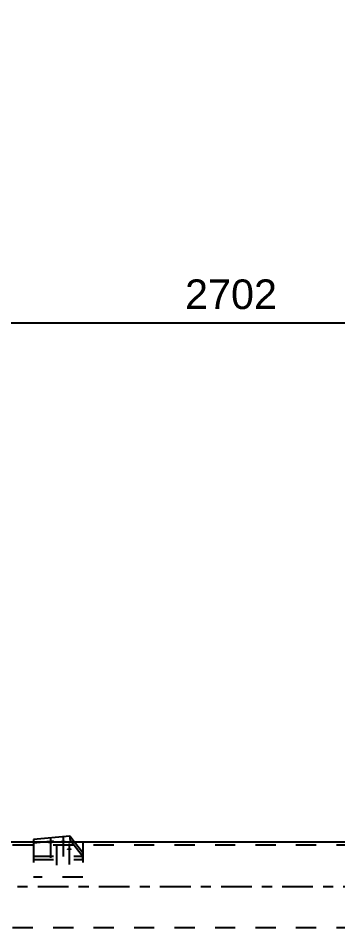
# Model space of a CAD drawing. Header units: millimetres. Extents: x -82 to 1107, y -546 to 295.
# Drawn here: x 472.7 to 503.7, y -4 to 84.1 of the extents above; entities that cross this region are included whole.
import ezdxf

# ---------------------------------------------------------------- set-up
doc = ezdxf.new("R2010")
doc.units = ezdxf.units.MM
doc.linetypes.add('DXK_LINE_DOT2', pattern=[3.9198, 1.9599, -1.9599])
doc.linetypes.add('DXK_LINE_DOT3', pattern=[5.9187, 2.979, -0.9799, 0.9799, -0.9799])
doc.styles.add('Arial', font='ARIAL.TTF', dxfattribs={"height": 0.2})

# ---------------------------------------------------------------- blocks, each defined once
blk = doc.blocks.new('Part-761553693-1690 - 1360')
at = {"color": 2, "linetype": 'Continuous'}
for p, q in [((477.722, 4.883), (474.193, 4.562)), ((474.193, 4.562), (474.193, 4.342)), ((478.142, 4.342), (477.722, 4.883))]:
    blk.add_line(p, q, dxfattribs=at)
at = {"color": 7, "linetype": 'DXK_LINE_DOT2'}
for p, q in [((474.193, 4.24), (477.722, 4.561)), ((477.722, 4.883), (477.722, 4.561)), ((477.722, 4.561), (478.969, 2.955)), ((474.193, 4.342), (474.193, 2.601)), ((478.969, 3.277), (478.142, 4.342)), ((474.193, 2.923), (478.969, 2.923)), ((478.969, 2.601), (478.969, 3.277)), ((474.193, 2.601), (478.969, 2.601))]:
    blk.add_line(p, q, dxfattribs=at)
blk = doc.blocks.new('Part-761553693-1681 - 1360')
at = {"color": 7, "linetype": 'DXK_LINE_DOT2'}
for p, q in [((681.897, 4), (12.957, 4)), ((681.897, -4), (12.957, -4))]:
    blk.add_line(p, q, dxfattribs=at)
at = {"color": 2, "linetype": 'Continuous'}
blk.add_line((622.843, 4.286), (454.272, 4.286), dxfattribs=at)
at = {"color": 7, "linetype": 'DXK_LINE_DOT3'}
blk.add_line((12.957, 0), (681.897, 0), dxfattribs=at)
blk = doc.blocks.new('Bolt-761553693-1842 - 1360')
at = {"linetype": 'Continuous'}
for points in [[(477.086, 4.282), (477.032, 4.284), (476.981, 4.29), (476.934, 4.299), (476.894, 4.311), (476.863, 4.326), (476.841, 4.343), (476.83, 4.361), (476.83, 4.379), (476.841, 4.397), (476.863, 4.414), (476.894, 4.429), (476.934, 4.441), (476.981, 4.451), (477.032, 4.456), (477.086, 4.458), (477.139, 4.456), (477.19, 4.451), (477.237, 4.441), (477.277, 4.429), (477.308, 4.414), (477.33, 4.397), (477.341, 4.379), (477.341, 4.361), (477.33, 4.343), (477.308, 4.326), (477.277, 4.311), (477.237, 4.299), (477.19, 4.29), (477.139, 4.284)], [(475.843, 4.169), (475.789, 4.171), (475.738, 4.177), (475.692, 4.186), (475.652, 4.198), (475.62, 4.213), (475.598, 4.23), (475.587, 4.248), (475.587, 4.266), (475.598, 4.284), (475.62, 4.301), (475.652, 4.316), (475.692, 4.328), (475.738, 4.338), (475.789, 4.343), (475.843, 4.345), (475.896, 4.343), (475.948, 4.338), (475.994, 4.328), (476.034, 4.316), (476.066, 4.301), (476.087, 4.284), (476.099, 4.266), (476.099, 4.248), (476.087, 4.23), (476.066, 4.213), (476.034, 4.198), (475.994, 4.186), (475.948, 4.177), (475.896, 4.171)], [(477.672, 3.527), (477.619, 3.529), (477.568, 3.534), (477.521, 3.543), (477.481, 3.556), (477.45, 3.571), (477.428, 3.587), (477.417, 3.605), (477.417, 3.624), (477.428, 3.642), (477.45, 3.659), (477.481, 3.673), (477.521, 3.686), (477.568, 3.695), (477.619, 3.701), (477.672, 3.703), (477.726, 3.701), (477.777, 3.695), (477.824, 3.686), (477.864, 3.673), (477.895, 3.659), (477.917, 3.642), (477.928, 3.624), (477.928, 3.605), (477.917, 3.587), (477.895, 3.571), (477.864, 3.556), (477.824, 3.543), (477.777, 3.534), (477.726, 3.529)]]:
    blk.add_hatch(color=1, dxfattribs=at).paths.add_polyline_path(points)
at = {"color": 1, "linetype": 'Continuous'}
for p, q in [((475.843, 4.794), (475.843, 2.781)), ((477.086, 4.907), (477.086, 2.894)), ((477.672, 4.152), (477.672, 2.138))]:
    blk.add_line(p, q, dxfattribs=at)
at = {"color": 1, "linetype": 'DXK_LINE_DOT2'}
blk.add_line((476.43, 4.039), (476.43, 2.025), dxfattribs=at)
blk = doc.blocks.new('Part-761553693-1850 - 1360')
at = {"color": 2, "linetype": 'Continuous'}
for p, q in [((474.193, 4.342), (474.193, 4.286)), ((474.193, 4.342), (478.969, 4.342)), ((478.969, 4.342), (478.969, 4.286))]:
    blk.add_line(p, q, dxfattribs=at)
at = {"color": 7, "linetype": 'DXK_LINE_DOT2'}
for p, q in [((474.193, 4.286), (474.193, 0.913)), ((478.969, 4.286), (478.969, 0.913)), ((478.969, 0.913), (474.193, 0.913))]:
    blk.add_line(p, q, dxfattribs=at)
blk = doc.blocks.new('StraightDimension-761553693-20322 - 1360')
at = {"color": 7, "linetype": 'Continuous'}
for p, q in [((454.729, -3.758), (454.729, 84.098)), ((531.938, -3.286), (531.938, 71.498)), ((456.229, 55.18), (453.229, 53.98)), ((530.438, 53.98), (533.438, 55.18)), ((454.729, 54.58), (531.938, 54.58))]:
    blk.add_line(p, q, dxfattribs=at)
at = {"color": 0, "linetype": 'Continuous'}
blk.add_wipeout([(531.338, 72.098), (527.138, 72.098), (527.138, 59.78), (531.338, 59.78)], dxfattribs=at)
at = {"color": 0}
blk.add_wipeout([(498.381, 55.33), (498.381, 59.53), (488.286, 59.53), (488.286, 55.33)], dxfattribs=at)
at = {"color": 3, "linetype": 'Continuous', "style": 'Arial'}
blk.add_text('19384', height=2.8652, rotation=90.00021, dxfattribs=at).set_placement((530.738, 60.38))
at = {"color": 3, "style": 'Arial'}
blk.add_text('2702', height=2.8652, dxfattribs=at).set_placement((488.886, 55.93))

msp = doc.modelspace()

# ---------------------------------------------------------------- block references
for name in ['Part-761553693-1690 - 1360', 'Bolt-761553693-1842 - 1360', 'Part-761553693-1681 - 1360', 'Part-761553693-1850 - 1360']:
    msp.add_blockref(name, (0, 0))

# ---------------------------------------------------------------- next in the draw order: block references
msp.add_blockref('StraightDimension-761553693-20322 - 1360', (0, 0))

doc.saveas('drawing.dxf')
